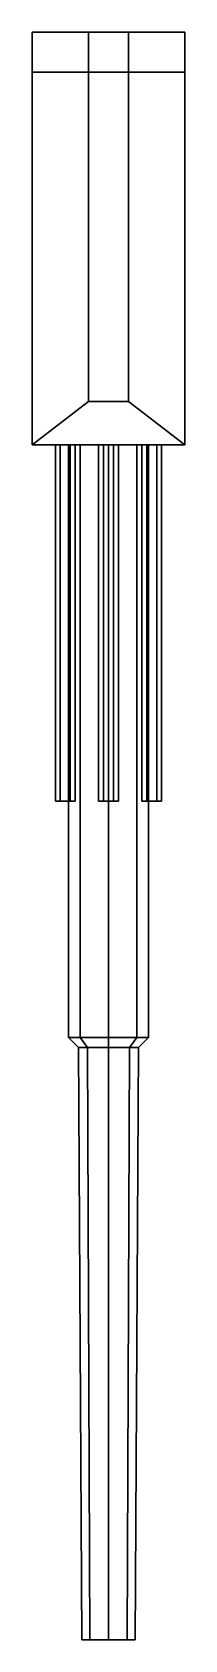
# Model space of a CAD drawing. Extents: x -0.23 to 0.23, y -3.31 to 1.52.
import ezdxf

# ---------------------------------------------------------------- set-up
doc = ezdxf.new("R2010")
doc.units = 0
doc.layers.add('GUN', color=1, linetype='CONTINUOUS')

msp = doc.modelspace()

# ---------------------------------------------------------------- linework, layer by layer
at = {"layer": 'GUN'}
for points in [[(-0.23, 1.4, -0.32), (-0.23, 0.28, -0.32), (-0.23, 0.28, 0.24), (-0.23, 1.52, 0.24)], [(0.06, 1.52, -0.06), (0.23, 1.52, -0.23), (-0.23, 1.52, -0.23), (-0.06, 1.52, -0.06)], [(-0.23, 1.52, -0.23), (-0.23, 1.4, -0.32), (-0.23, 1.52, 0.24)], [(0.23, 1.52, -0.23), (0.23, 1.4, -0.32), (-0.23, 1.4, -0.32), (-0.23, 1.52, -0.23)], [(-0.23, 1.52, 0.24), (-0.23, 0.28, 0.24), (-0.06, 0.41, 0.24), (-0.06, 1.52, 0.24)], [(-0.06, 1.52, 0.24), (-0.06, 1.52, -0.06), (-0.23, 1.52, -0.23), (-0.23, 1.52, 0.24)], [(-0.06, 1.52, -0.06), (-0.06, 0.41, -0.06), (0.06, 0.41, -0.06), (0.06, 1.52, -0.06)], [(-0.06, 1.52, 0.24), (-0.06, 0.41, 0.24), (-0.06, 0.41, -0.06), (-0.06, 1.52, -0.06)], [(0.06, 1.52, 0.24), (0.06, 0.41, 0.24), (0.23, 0.28, 0.24), (0.23, 1.52, 0.24)], [(0.23, 1.52, 0.24), (0.23, 1.52, -0.23), (0.06, 1.52, -0.06), (0.06, 1.52, 0.24)], [(0.06, 1.52, -0.06), (0.06, 0.41, -0.06), (0.06, 0.41, 0.24), (0.06, 1.52, 0.24)], [(0.23, 0.28, 0.24), (0.23, 0.28, -0.32), (0.23, 1.4, -0.32), (0.23, 1.52, 0.24)], [(0.23, 1.52, 0.24), (0.23, 1.4, -0.32), (0.23, 1.52, -0.23), (0.23, 1.52, 0.24)], [(0.23, 1.4, -0.32), (0.23, 0.28, -0.32), (-0.23, 0.28, -0.32), (-0.23, 1.4, -0.32)], [(-0.06, 0.41, 0.24), (-0.23, 0.28, 0.24), (0.23, 0.28, 0.24), (0.06, 0.41, 0.24)], [(-0.06, 0.41, -0.06), (-0.06, 0.41, 0.24), (0.06, 0.41, 0.24), (0.06, 0.41, -0.06)], [(-0.23, 0.28, 0.24), (-0.23, 0.28, -0.32), (0.23, 0.28, -0.32), (0.23, 0.28, 0.24)], [(-0.145, 0.28, 0.166), (-0.16, 0.28, 0.14), (-0.16, -0.79, 0.14), (-0.145, -0.79, 0.166)], [(-0.16, 0.28, 0.14), (-0.145, 0.28, 0.114), (-0.145, -0.79, 0.114), (-0.16, -0.79, 0.14)], [(-0.115, 0.28, 0.166), (-0.145, 0.28, 0.166), (-0.145, -0.79, 0.166), (-0.115, -0.79, 0.166)], [(-0.145, 0.28, 0.114), (-0.115, 0.28, 0.114), (-0.115, -0.79, 0.114), (-0.145, -0.79, 0.114)], [(-0.0849, 0.28, 0.0849), (-0.12, 0.28), (-0.12, -1.5), (-0.0849, -1.5, 0.0849)], [(-0.12, 0.28), (-0.0849, 0.28, -0.0849), (-0.0849, -1.5, -0.0849), (-0.12, -1.5)], [(-0.1, 0.28, 0.14), (-0.115, 0.28, 0.166), (-0.115, -0.79, 0.166), (-0.1, -0.79, 0.14)], [(-0.115, 0.28, 0.114), (-0.1, 0.28, 0.14), (-0.1, -0.79, 0.14), (-0.115, -0.79, 0.114)], [(0, 0.28, 0.12), (-0.0849, 0.28, 0.0849), (-0.0849, -1.5, 0.0849), (0, -1.5, 0.12)], [(-0.0849, 0.28, -0.0849), (0, 0.28, -0.12), (0, -1.5, -0.12), (-0.0849, -1.5, -0.0849)], [(-0.015, 0.28, -0.164), (-0.03, 0.28, -0.19), (-0.03, -0.79, -0.19), (-0.015, -0.79, -0.164)], [(-0.03, 0.28, -0.19), (-0.015, 0.28, -0.216), (-0.015, -0.79, -0.216), (-0.03, -0.79, -0.19)], [(-0.015, 0.28, -0.216), (0.015, 0.28, -0.216), (0.015, -0.79, -0.216), (-0.015, -0.79, -0.216)], [(0.015, 0.28, -0.164), (-0.015, 0.28, -0.164), (-0.015, -0.79, -0.164), (0.015, -0.79, -0.164)], [(0.0849, 0.28, 0.0849), (0, 0.28, 0.12), (0, -1.5, 0.12), (0.0849, -1.5, 0.0849)], [(0, 0.28, -0.12), (0.0849, 0.28, -0.0849), (0.0849, -1.5, -0.0849), (0, -1.5, -0.12)], [(0.03, 0.28, -0.19), (0.015, 0.28, -0.164), (0.015, -0.79, -0.164), (0.03, -0.79, -0.19)], [(0.015, 0.28, -0.216), (0.03, 0.28, -0.19), (0.03, -0.79, -0.19), (0.015, -0.79, -0.216)], [(0.12, 0.28), (0.0849, 0.28, 0.0849), (0.0849, -1.5, 0.0849), (0.12, -1.5)], [(0.0849, 0.28, -0.0849), (0.12, 0.28), (0.12, -1.5), (0.0849, -1.5, -0.0849)], [(0.115, 0.28, 0.166), (0.1, 0.28, 0.14), (0.1, -0.79, 0.14), (0.115, -0.79, 0.166)], [(0.1, 0.28, 0.14), (0.115, 0.28, 0.114), (0.115, -0.79, 0.114), (0.1, -0.79, 0.14)], [(0.145, 0.28, 0.166), (0.115, 0.28, 0.166), (0.115, -0.79, 0.166), (0.145, -0.79, 0.166)], [(0.115, 0.28, 0.114), (0.145, 0.28, 0.114), (0.145, -0.79, 0.114), (0.115, -0.79, 0.114)], [(0.16, 0.28, 0.14), (0.145, 0.28, 0.166), (0.145, -0.79, 0.166), (0.16, -0.79, 0.14)], [(0.145, 0.28, 0.114), (0.16, 0.28, 0.14), (0.16, -0.79, 0.14), (0.145, -0.79, 0.114)], [(-0.0636, -1.53, -0.0636), (-0.09, -1.53), (-0.12, -1.5), (-0.0849, -1.5, -0.0849)], [(-0.09, -1.53), (-0.0636, -1.53, 0.0636), (-0.0849, -1.5, 0.0849), (-0.12, -1.5)], [(-0.0566, -3.31, -0.0566), (-0.08, -3.31), (-0.09, -1.53), (-0.0636, -1.53, -0.0636)], [(-0.08, -3.31), (-0.0566, -3.31, 0.0566), (-0.0636, -1.53, 0.0636), (-0.09, -1.53)], [(0, -1.53, -0.09), (-0.0636, -1.53, -0.0636), (-0.0849, -1.5, -0.0849), (0, -1.5, -0.12)], [(-0.0636, -1.53, 0.0636), (0, -1.53, 0.09), (0, -1.5, 0.12), (-0.0849, -1.5, 0.0849)], [(0, -3.31, -0.08), (-0.0566, -3.31, -0.0566), (-0.0636, -1.53, -0.0636), (0, -1.53, -0.09)], [(-0.0566, -3.31, 0.0566), (0, -3.31, 0.08), (0, -1.53, 0.09), (-0.0636, -1.53, 0.0636)], [(0.0636, -1.53, -0.0636), (0, -1.53, -0.09), (0, -1.5, -0.12), (0.0849, -1.5, -0.0849)], [(0, -1.53, 0.09), (0.0636, -1.53, 0.0636), (0.0849, -1.5, 0.0849), (0, -1.5, 0.12)], [(0.0566, -3.31, -0.0566), (0, -3.31, -0.08), (0, -1.53, -0.09), (0.0636, -1.53, -0.0636)], [(0, -3.31, 0.08), (0.0566, -3.31, 0.0566), (0.0636, -1.53, 0.0636), (0, -1.53, 0.09)], [(0.08, -3.31), (0.0566, -3.31, -0.0566), (0.0636, -1.53, -0.0636), (0.09, -1.53)], [(0.0566, -3.31, 0.0566), (0.08, -3.31), (0.09, -1.53), (0.0636, -1.53, 0.0636)], [(0.09, -1.53), (0.0636, -1.53, -0.0636), (0.0849, -1.5, -0.0849), (0.12, -1.5)], [(0.0636, -1.53, 0.0636), (0.09, -1.53), (0.12, -1.5), (0.0849, -1.5, 0.0849)], [(-0.08, -3.31), (0.0566, -3.31, 0.0566), (0, -3.31, 0.08), (-0.0566, -3.31, 0.0566)], [(-0.0566, -3.31, -0.0566), (0.08, -3.31), (0.0566, -3.31, 0.0566), (-0.08, -3.31)], [(0, -3.31, -0.08), (0.0566, -3.31, -0.0566), (0.08, -3.31), (-0.0566, -3.31, -0.0566)]]:
    msp.add_3dface(points, dxfattribs=at)

doc.saveas('drawing.dxf')
